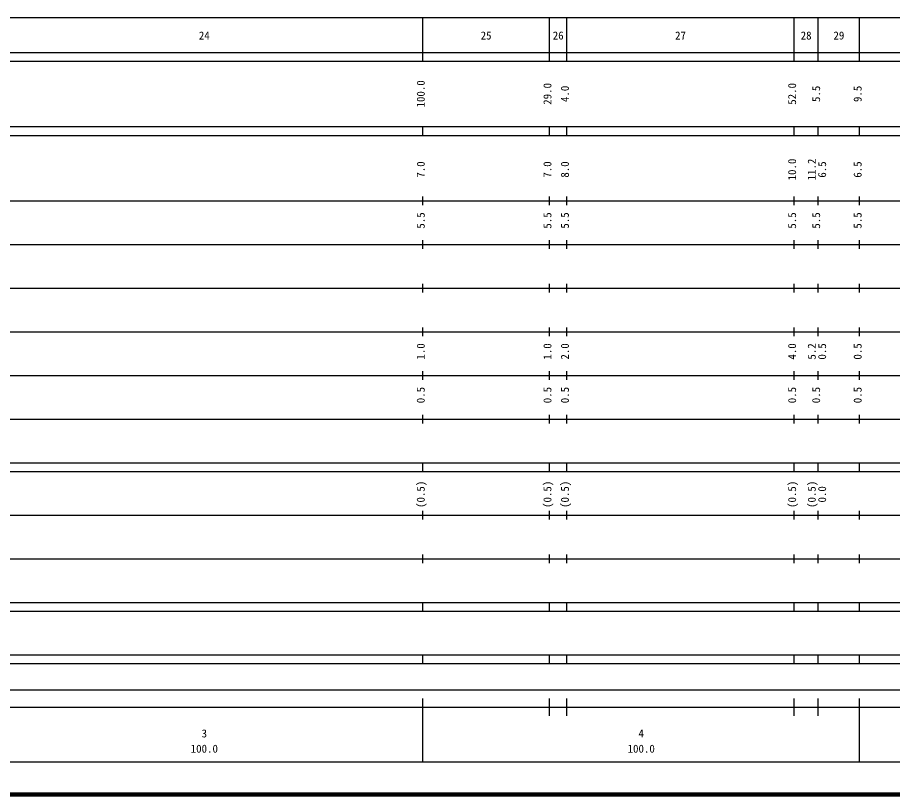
# Model space of a CAD drawing. Units: millimetres on the paper, enlarged 1000 times. Extents: x 40000 to 680000, y 20000 to 380000.
# Drawn here: x 275240 to 475521, y 20000 to 198000 of the extents above; entities that cross this region are included whole.
import ezdxf
from ezdxf.enums import TextEntityAlignment as Align

# ---------------------------------------------------------------- set-up
doc = ezdxf.new("R2010")
doc.units = ezdxf.units.MM
doc.header["$LTSCALE"] = 1000
doc.layers.add('M-TTL', color=2, linetype='Continuous', lineweight=140)
doc.layers.add('M-TTL-BAND', color=7, linetype='Continuous', lineweight=25)
doc.styles.add('ＭＳ ゴシック', font='')
doc.styles.get('ＭＳ ゴシック').set_extended_font_data('MS Gothic')

msp = doc.modelspace()

# ---------------------------------------------------------------- linework, layer by layer
at = {"layer": 'M-TTL'}
msp.add_line((40000, 20000), (680000, 20000), dxfattribs=at)
at = {"layer": 'M-TTL-BAND'}
for p, q in [((68000, 198000), (579000, 198000)), ((368000, 188000), (368000, 198000)), ((397000, 188000), (397000, 198000)), ((401000, 188000), (401000, 198000)), ((453000, 188000), (453000, 198000)), ((458500, 188000), (458500, 198000)), ((468000, 188000), (468000, 198000)), ((40000, 190000), (579000, 190000)), ((40000, 188000), (579000, 188000)), ((40000, 173000), (579000, 173000)), ((368000, 171000), (368000, 173000)), ((397000, 171000), (397000, 173000)), ((401000, 171000), (401000, 173000)), ((453000, 171000), (453000, 173000)), ((458500, 171000), (458500, 173000)), ((468000, 171000), (468000, 173000)), ((40000, 171000), (579000, 171000)), ((368000, 155000), (368000, 157000)), ((397000, 155000), (397000, 157000)), ((401000, 155000), (401000, 157000)), ((453000, 155000), (453000, 157000)), ((458500, 155000), (458500, 157000)), ((468000, 155000), (468000, 157000)), ((40000, 156000), (579000, 156000)), ((368000, 145000), (368000, 147000)), ((397000, 145000), (397000, 147000)), ((401000, 145000), (401000, 147000)), ((453000, 145000), (453000, 147000)), ((458500, 145000), (458500, 147000)), ((468000, 145000), (468000, 147000)), ((46000, 146000), (579000, 146000)), ((368000, 135000), (368000, 137000)), ((397000, 135000), (397000, 137000)), ((401000, 135000), (401000, 137000)), ((453000, 135000), (453000, 137000)), ((458500, 135000), (458500, 137000)), ((468000, 135000), (468000, 137000)), ((52000, 136000), (579000, 136000)), ((368000, 125000), (368000, 127000)), ((397000, 125000), (397000, 127000)), ((401000, 125000), (401000, 127000)), ((453000, 125000), (453000, 127000)), ((458500, 125000), (458500, 127000)), ((468000, 125000), (468000, 127000)), ((46000, 126000), (579000, 126000)), ((368000, 115000), (368000, 117000)), ((397000, 115000), (397000, 117000)), ((401000, 115000), (401000, 117000)), ((453000, 115000), (453000, 117000)), ((458500, 115000), (458500, 117000)), ((468000, 115000), (468000, 117000)), ((52000, 116000), (579000, 116000)), ((368000, 105000), (368000, 107000)), ((397000, 105000), (397000, 107000)), ((401000, 105000), (401000, 107000)), ((453000, 105000), (453000, 107000)), ((458500, 105000), (458500, 107000)), ((468000, 105000), (468000, 107000)), ((46000, 106000), (579000, 106000)), ((40000, 96000), (579000, 96000)), ((368000, 94000), (368000, 96000)), ((397000, 94000), (397000, 96000)), ((401000, 94000), (401000, 96000)), ((453000, 94000), (453000, 96000)), ((458500, 94000), (458500, 96000)), ((468000, 94000), (468000, 96000)), ((40000, 94000), (579000, 94000)), ((368000, 83000), (368000, 85000)), ((397000, 83000), (397000, 85000)), ((401000, 83000), (401000, 85000)), ((453000, 83000), (453000, 85000)), ((458500, 83000), (458500, 85000)), ((468000, 83000), (468000, 85000)), ((49000, 84000), (579000, 84000)), ((368000, 73000), (368000, 75000)), ((397000, 73000), (397000, 75000)), ((401000, 73000), (401000, 75000)), ((453000, 73000), (453000, 75000)), ((458500, 73000), (458500, 75000)), ((468000, 73000), (468000, 75000)), ((40000, 74000), (579000, 74000)), ((40000, 64000), (579000, 64000)), ((368000, 62000), (368000, 64000)), ((397000, 62000), (397000, 64000)), ((401000, 62000), (401000, 64000)), ((453000, 62000), (453000, 64000)), ((458500, 62000), (458500, 64000)), ((468000, 62000), (468000, 64000)), ((40000, 62000), (579000, 62000)), ((40000, 52000), (579000, 52000)), ((368000, 50000), (368000, 52000)), ((397000, 50000), (397000, 52000)), ((401000, 50000), (401000, 52000)), ((453000, 50000), (453000, 52000)), ((458500, 50000), (458500, 52000)), ((468000, 50000), (468000, 52000)), ((40000, 50000), (579000, 50000)), ((71000, 44000), (565000, 44000)), ((368000, 27500), (368000, 42000)), ((397000, 38000), (397000, 42000)), ((401000, 38000), (401000, 42000)), ((453000, 38000), (453000, 42000)), ((458500, 38000), (458500, 42000)), ((468000, 27500), (468000, 42000)), ((40000, 40000), (579000, 40000)), ((68000, 27500), (579000, 27500))]:
    msp.add_line(p, q, dxfattribs=at)

# ---------------------------------------------------------------- texts
at = {"layer": 'M-TTL-BAND', "style": 'ＭＳ ゴシック'}
for s, p in [('24', (318000, 192405)), ('25', (382500, 192405)), ('26', (399000, 192405)), ('27', (427000, 192405)), ('28', (455750, 192405)), ('29', (463250, 192405)), ('3', (318000, 32523)), ('4', (418000, 32523)), ('100.0', (318000, 29033)), ('100.0', (418000, 29033))]:
    msp.add_text(s, height=1833, dxfattribs=at).set_placement(p, align=Align.BOTTOM_CENTER)
for s, p in [('100.0', (369000, 180500)), ('29.0', (398000, 180500)), ('52.0', (454000, 180500)), ('4.0', (402000, 180500)), ('5.5', (459500, 180500)), ('9.5', (469000, 180500)), ('7.0', (369000, 163174)), ('7.0', (398000, 163174)), ('8.0', (402000, 163174)), ('10.0', (454000, 163174)), ('11.2', (458500, 163174)), ('6.5', (460870, 163174)), ('6.5', (469000, 163174)), ('5.5', (369000, 151500)), ('5.5', (398000, 151500)), ('5.5', (402000, 151500)), ('5.5', (454000, 151500)), ('5.5', (459500, 151500)), ('5.5', (469000, 151500)), ('1.0', (369000, 121500)), ('1.0', (398000, 121500)), ('2.0', (402000, 121500)), ('4.0', (454000, 121500)), ('5.2', (458500, 121500)), ('0.5', (460870, 121500)), ('0.5', (469000, 121500)), ('0.5', (369000, 111500)), ('0.5', (398000, 111500)), ('0.5', (402000, 111500)), ('0.5', (454000, 111500)), ('0.5', (459500, 111500)), ('0.5', (469000, 111500)), ('(0.5)', (369000, 88764)), ('(0.5)', (398000, 88764)), ('(0.5)', (402000, 88764)), ('(0.5)', (454000, 88764)), ('(0.5)', (458500, 88764)), ('0.0', (460870, 88764))]:
    msp.add_text(s, height=1833, rotation=90, dxfattribs=at).set_placement(p, align=Align.BOTTOM_CENTER)

doc.saveas('drawing.dxf')
